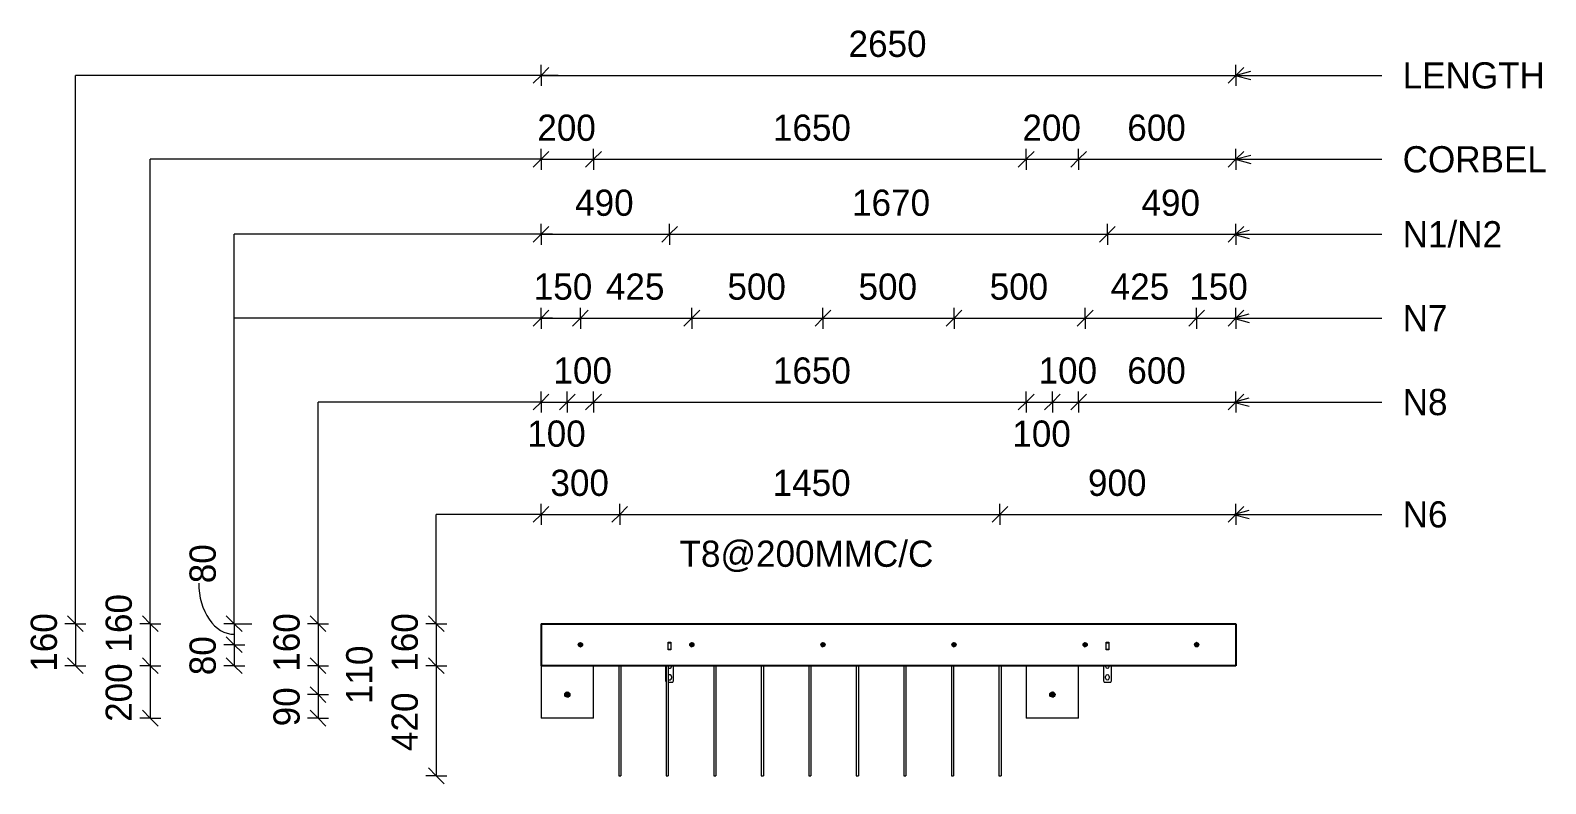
# Model space of a CAD drawing. Header units: millimetres. Extents: x 35092 to 49551, y -62783 to -4705.
# Drawn here: x 43772 to 49551, y -62783 to -59910 of the extents above; entities that cross this region are included whole.
import ezdxf

# ---------------------------------------------------------------- set-up
doc = ezdxf.new("R2010")
doc.units = ezdxf.units.MM
for name, color, linetype, lineweight in [('A-ANNO-DIMS', 211, 'Continuous', 9), ('A-ANNO-DIMS-40', 211, 'Continuous', 9), ('A-DETL-MBND', 5, 'Continuous', 18), ('A-GENM', 13, 'Continuous', 18), ('A-WALL', 113, 'Continuous', 25), ('G-ANNO-TEXT', 231, 'Continuous', 9), ('S-BEAM', 12, 'Continuous', 18), ('S-RBAR', 171, 'Continuous', 18)]:
    doc.layers.add(name, color=color, linetype=linetype, lineweight=lineweight)
doc.styles.add('Nirmala UI Semilight', font='NirmalaS.ttf', dxfattribs={"height": 100})
doc.dimstyles.new('Diagonal_-_2_5mm_NI_UI', dxfattribs={"dimscale": 304.8, "dimtxt": 104.736395, "dimasz": 0.19685, "dimexe": 0.131234, "dimexo": 0.0625, "dimgap": 0.131234, "dimtad": 1, "dimdec": 0, "dimzin": 0, "dimdsep": 46, "dimtxsty": 'Nirmala UI Semilight', "dimblk1": 'OBLIQUE', "dimblk2": 'OBLIQUE', "dimsah": 1, "dimcen": 0.09, "dimazin": 0, "dimtfac": 1, "dimtdec": 4, "dimtix": 1, "dimtmove": 0, "dimatfit": 3, "dimfxl": 0.131234, "dimfxlon": 1, "dimtvp": 1, "dimtolj": 1, "dimtzin": 0, "dimarcsym": 2})
doc.dimstyles.new('Diagonal_-_2_5mm_NI_UI_1', dxfattribs={"dimscale": 304.8, "dimtxt": 104.736395, "dimasz": 0.19685, "dimexe": 0.131234, "dimexo": 0.0625, "dimgap": 0.131234, "dimtad": 1, "dimdec": 0, "dimzin": 0, "dimdsep": 46, "dimtxsty": 'Nirmala UI Semilight', "dimblk1": 'OBLIQUE', "dimblk2": 'OBLIQUE', "dimsah": 1, "dimcen": 0.09, "dimazin": 0, "dimtfac": 1, "dimtdec": 4, "dimtix": 1, "dimtmove": 1, "dimatfit": 3, "dimfxl": 0.131234, "dimfxlon": 1, "dimtvp": 1, "dimtolj": 1, "dimtzin": 0, "dimarcsym": 2})
doc.dimstyles.new('Diagonal_-_2_5mm_NI_UI_2', dxfattribs={"dimscale": 304.8, "dimtxt": 104.736395, "dimasz": 0.19685, "dimexe": 0.131234, "dimexo": 0.0625, "dimgap": 0.131234, "dimtad": 1, "dimdec": 0, "dimzin": 0, "dimdsep": 46, "dimtxsty": 'Nirmala UI Semilight', "dimblk1": 'OBLIQUE', "dimblk2": 'OBLIQUE', "dimsah": 1, "dimcen": 0.09, "dimazin": 0, "dimtfac": 1, "dimtdec": 4, "dimtix": 1, "dimtmove": 2, "dimatfit": 3, "dimfxl": 0.131234, "dimfxlon": 1, "dimtvp": 1, "dimtolj": 1, "dimtzin": 0, "dimarcsym": 2})

# ---------------------------------------------------------------- blocks, each defined once
blk = doc.blocks.new('RR spread anchor face based - RR-SA-1_4-160-614768-Elevation Top')
at = {"layer": 'A-GENM'}
for p, q in [((12425.4, -62333), (12425.4, -62391)), ((12447.4, -62333), (12447.4, -62336)), ((12455.4, -62391), (12455.4, -62333)), ((12425.4, -62391), (12427.6, -62395.4)), ((12435.6, -62396), (12452.9, -62396)), ((12447.4, -62374.5), (12447.4, -62380.5)), ((12452.9, -62396), (12455.4, -62391))]:
    blk.add_line(p, q, dxfattribs=at)
for centre, start, end in [((12440.4, -62336), 227.58, 0), ((12440.4, -62374.5), 0, 132.93329), ((12440.4, -62380.5), 227.06671, 0)]:
    blk.add_arc(centre, 7, start, end, dxfattribs=at)
blk = doc.blocks.new('RR spread anchor face based - RR-SA-1_4-160-V1-Elevation Top')
at = {"layer": 'A-GENM'}
for p, q in [((14095.4, -62333), (14095.4, -62391)), ((14103.4, -62336), (14103.4, -62333)), ((14117.4, -62333), (14117.4, -62336)), ((14125.4, -62391), (14125.4, -62333)), ((14095.4, -62391), (14097.9, -62396)), ((14097.9, -62396), (14122.9, -62396)), ((14103.4, -62380.5), (14103.4, -62374.5)), ((14117.4, -62374.5), (14117.4, -62380.5)), ((14122.9, -62396), (14125.4, -62391))]:
    blk.add_line(p, q, dxfattribs=at)
for centre, start, end in [((14110.4, -62336), 180, 0), ((14110.4, -62374.5), 0, 180), ((14110.4, -62380.5), 180, 0)]:
    blk.add_arc(centre, 7, start, end, dxfattribs=at)
blk = doc.blocks.new('RR spread anchor face based - RR-SA-2_5-250-614728-Elevation Top')
at = {"layer": 'A-GENM'}
for p, q in [((12435.4, -62245.5), (12435.4, -62243)), ((12435.4, -62243), (12445.4, -62243)), ((12435.4, -62270.5), (12435.4, -62245.5)), ((12435.4, -62245.5), (12445.4, -62245.5)), ((12435.4, -62273), (12435.4, -62270.5)), ((12435.4, -62270.5), (12445.4, -62270.5)), ((12445.4, -62273), (12435.4, -62273)), ((12445.4, -62243), (12445.4, -62245.5)), ((12445.4, -62245.5), (12445.4, -62270.5)), ((12445.4, -62270.5), (12445.4, -62273))]:
    blk.add_line(p, q, dxfattribs=at)
blk = doc.blocks.new('DIMBLOCK12-Elevation Top')
at = {"layer": 'A-ANNO-DIMS-40'}
for p, q in [((45719.7, -60081.5), (45719.7, -60041.5)), ((48369.7, -60081.5), (48369.7, -60041.5)), ((45719.7, -60081.5), (45689.7, -60111.5)), ((45719.7, -60081.5), (45749.7, -60051.5)), ((45719.7, -60081.5), (48369.7, -60081.5)), ((45719.7, -60081.5), (45719.7, -60121.5)), ((48369.7, -60081.5), (48339.7, -60111.5)), ((48369.7, -60081.5), (48399.7, -60051.5)), ((48369.7, -60081.5), (48369.7, -60121.5))]:
    blk.add_line(p, q, dxfattribs=at)
at = {"layer": 'A-ANNO-DIMS-40', "color": 0, "insert": (46892.3, -59911.1), "char_height": 100, "width": 365.625, "attachment_point": 1, "line_spacing_factor": 1.142579, "style": 'Nirmala UI Semilight'}
blk.add_mtext('2650', dxfattribs=at)
blk = doc.blocks.new('_Oblique')
at = {"color": 0, "linetype": 'ByBlock', "lineweight": -2}
blk.add_line((-0.5, -0.5), (0.5, 0.5), dxfattribs=at)
blk = doc.blocks.new('DIMBLOCK13-Elevation Top')
at = {"layer": 'A-ANNO-DIMS-40'}
for p, q in [((45719.7, -60687.6), (45719.7, -60647.6)), ((45719.7, -60687.6), (45749.7, -60657.6)), ((46209.7, -60687.6), (46209.7, -60647.6)), ((46209.7, -60687.6), (46239.7, -60657.6)), ((45719.7, -60687.6), (45689.7, -60717.6)), ((45719.7, -60687.6), (46209.7, -60687.6)), ((45719.7, -60687.6), (45719.7, -60727.6)), ((46209.7, -60687.6), (46179.7, -60717.6)), ((46209.7, -60687.6), (46209.7, -60727.6))]:
    blk.add_line(p, q, dxfattribs=at)
at = {"layer": 'A-ANNO-DIMS-40', "color": 0, "insert": (45849.5, -60517.1), "char_height": 100, "width": 276.504, "attachment_point": 1, "line_spacing_factor": 1.142579, "style": 'Nirmala UI Semilight'}
blk.add_mtext('490', dxfattribs=at)
blk = doc.blocks.new('DIMBLOCK14-Elevation Top')
at = {"layer": 'A-ANNO-DIMS-40'}
for p, q in [((46209.7, -60687.6), (46209.7, -60647.6)), ((46209.7, -60687.6), (46239.7, -60657.6)), ((47879.7, -60687.6), (47879.7, -60647.6)), ((47879.7, -60687.6), (47909.7, -60657.6)), ((46209.7, -60687.6), (46179.7, -60717.6)), ((46209.7, -60687.6), (47879.7, -60687.6)), ((46209.7, -60687.6), (46209.7, -60727.6)), ((47879.7, -60687.6), (47849.7, -60717.6)), ((47879.7, -60687.6), (47879.7, -60727.6))]:
    blk.add_line(p, q, dxfattribs=at)
at = {"layer": 'A-ANNO-DIMS-40', "color": 0, "insert": (46905.7, -60517.1), "char_height": 100, "width": 333.633, "attachment_point": 1, "line_spacing_factor": 1.142579, "style": 'Nirmala UI Semilight'}
blk.add_mtext('1670', dxfattribs=at)
blk = doc.blocks.new('DIMBLOCK15-Elevation Top')
at = {"layer": 'A-ANNO-DIMS-40'}
for p, q in [((47879.7, -60687.6), (47879.7, -60647.6)), ((47879.7, -60687.6), (47909.7, -60657.6)), ((48369.7, -60687.6), (48369.7, -60647.6)), ((48369.7, -60687.6), (48399.7, -60657.6)), ((47879.7, -60687.6), (47849.7, -60717.6)), ((47879.7, -60687.6), (48369.7, -60687.6)), ((47879.7, -60687.6), (47879.7, -60727.6)), ((48369.7, -60687.6), (48339.7, -60717.6)), ((48369.7, -60687.6), (48369.7, -60727.6))]:
    blk.add_line(p, q, dxfattribs=at)
at = {"layer": 'A-ANNO-DIMS-40', "color": 0, "insert": (48009.5, -60517.1), "char_height": 100, "width": 276.504, "attachment_point": 1, "line_spacing_factor": 1.142579, "style": 'Nirmala UI Semilight'}
blk.add_mtext('490', dxfattribs=at)
blk = doc.blocks.new('DIMBLOCK16-Elevation Top')
at = {"layer": 'A-ANNO-DIMS-40'}
for p, q in [((45719.7, -61007.6), (45719.7, -60967.6)), ((45869.7, -61007.6), (45869.7, -60967.6)), ((45719.7, -61007.6), (45689.7, -61037.6)), ((45719.7, -61007.6), (45749.7, -60977.6)), ((45719.7, -61007.6), (45869.7, -61007.6)), ((45719.7, -61007.6), (45719.7, -61047.6)), ((45869.7, -61007.6), (45839.7, -61037.6)), ((45869.7, -61007.6), (45899.7, -60977.6)), ((45869.7, -61007.6), (45869.7, -61047.6))]:
    blk.add_line(p, q, dxfattribs=at)
at = {"layer": 'A-ANNO-DIMS-40', "color": 0, "insert": (45691.9, -60837.1), "char_height": 100, "width": 246.797, "attachment_point": 1, "line_spacing_factor": 1.142579, "style": 'Nirmala UI Semilight'}
blk.add_mtext('150', dxfattribs=at)
blk = doc.blocks.new('DIMBLOCK17-Elevation Top')
at = {"layer": 'A-ANNO-DIMS-40'}
for p, q in [((45869.7, -61007.6), (45869.7, -60967.6)), ((46294.7, -61007.6), (46294.7, -60967.6)), ((45869.7, -61007.6), (45839.7, -61037.6)), ((45869.7, -61007.6), (45899.7, -60977.6)), ((45869.7, -61007.6), (46294.7, -61007.6)), ((45869.7, -61007.6), (45869.7, -61047.6)), ((46294.7, -61007.6), (46264.7, -61037.6)), ((46294.7, -61007.6), (46324.7, -60977.6)), ((46294.7, -61007.6), (46294.7, -61047.6))]:
    blk.add_line(p, q, dxfattribs=at)
at = {"layer": 'A-ANNO-DIMS-40', "color": 0, "insert": (45967, -60837.1), "char_height": 100, "width": 276.504, "attachment_point": 1, "line_spacing_factor": 1.142579, "style": 'Nirmala UI Semilight'}
blk.add_mtext('425', dxfattribs=at)
blk = doc.blocks.new('DIMBLOCK18-Elevation Top')
at = {"layer": 'A-ANNO-DIMS-40'}
for p, q in [((46294.7, -61007.6), (46294.7, -60967.6)), ((46794.7, -61007.6), (46794.7, -60967.6)), ((46294.7, -61007.6), (46264.7, -61037.6)), ((46294.7, -61007.6), (46324.7, -60977.6)), ((46294.7, -61007.6), (46794.7, -61007.6)), ((46294.7, -61007.6), (46294.7, -61047.6)), ((46794.7, -61007.6), (46764.7, -61037.6)), ((46794.7, -61007.6), (46824.7, -60977.6)), ((46794.7, -61007.6), (46794.7, -61047.6))]:
    blk.add_line(p, q, dxfattribs=at)
at = {"layer": 'A-ANNO-DIMS-40', "color": 0, "insert": (46430.4, -60837.1), "char_height": 100, "width": 274.219, "attachment_point": 1, "line_spacing_factor": 1.142579, "style": 'Nirmala UI Semilight'}
blk.add_mtext('500', dxfattribs=at)
blk = doc.blocks.new('DIMBLOCK19-Elevation Top')
at = {"layer": 'A-ANNO-DIMS-40'}
for p, q in [((46794.7, -61007.6), (46794.7, -60967.6)), ((47294.7, -61007.6), (47294.7, -60967.6)), ((46794.7, -61007.6), (46764.7, -61037.6)), ((46794.7, -61007.6), (46824.7, -60977.6)), ((46794.7, -61007.6), (47294.7, -61007.6)), ((46794.7, -61007.6), (46794.7, -61047.6)), ((47294.7, -61007.6), (47264.7, -61037.6)), ((47294.7, -61007.6), (47324.7, -60977.6)), ((47294.7, -61007.6), (47294.7, -61047.6))]:
    blk.add_line(p, q, dxfattribs=at)
at = {"layer": 'A-ANNO-DIMS-40', "color": 0, "insert": (46930.4, -60837.1), "char_height": 100, "width": 274.219, "attachment_point": 1, "line_spacing_factor": 1.142579, "style": 'Nirmala UI Semilight'}
blk.add_mtext('500', dxfattribs=at)
blk = doc.blocks.new('DIMBLOCK20-Elevation Top')
at = {"layer": 'A-ANNO-DIMS-40'}
for p, q in [((47294.7, -61007.6), (47294.7, -60967.6)), ((47794.7, -61007.6), (47794.7, -60967.6)), ((47294.7, -61007.6), (47264.7, -61037.6)), ((47294.7, -61007.6), (47324.7, -60977.6)), ((47294.7, -61007.6), (47794.7, -61007.6)), ((47294.7, -61007.6), (47294.7, -61047.6)), ((47794.7, -61007.6), (47764.7, -61037.6)), ((47794.7, -61007.6), (47824.7, -60977.6)), ((47794.7, -61007.6), (47794.7, -61047.6))]:
    blk.add_line(p, q, dxfattribs=at)
at = {"layer": 'A-ANNO-DIMS-40', "color": 0, "insert": (47430.4, -60837.1), "char_height": 100, "width": 274.219, "attachment_point": 1, "line_spacing_factor": 1.142579, "style": 'Nirmala UI Semilight'}
blk.add_mtext('500', dxfattribs=at)
blk = doc.blocks.new('DIMBLOCK21-Elevation Top')
at = {"layer": 'A-ANNO-DIMS-40'}
for p, q in [((47794.7, -61007.6), (47794.7, -60967.6)), ((48219.7, -61007.6), (48219.7, -60967.6)), ((47794.7, -61007.6), (47764.7, -61037.6)), ((47794.7, -61007.6), (47824.7, -60977.6)), ((47794.7, -61007.6), (48219.7, -61007.6)), ((47794.7, -61007.6), (47794.7, -61047.6)), ((48219.7, -61007.6), (48189.7, -61037.6)), ((48219.7, -61007.6), (48249.7, -60977.6)), ((48219.7, -61007.6), (48219.7, -61047.6))]:
    blk.add_line(p, q, dxfattribs=at)
at = {"layer": 'A-ANNO-DIMS-40', "color": 0, "insert": (47892, -60837.1), "char_height": 100, "width": 276.504, "attachment_point": 1, "line_spacing_factor": 1.142579, "style": 'Nirmala UI Semilight'}
blk.add_mtext('425', dxfattribs=at)
blk = doc.blocks.new('DIMBLOCK22-Elevation Top')
at = {"layer": 'A-ANNO-DIMS-40'}
for p, q in [((48219.7, -61007.6), (48219.7, -60967.6)), ((48369.7, -61007.6), (48369.7, -60967.6)), ((48219.7, -61007.6), (48189.7, -61037.6)), ((48219.7, -61007.6), (48249.7, -60977.6)), ((48219.7, -61007.6), (48369.7, -61007.6)), ((48219.7, -61007.6), (48219.7, -61047.6)), ((48369.7, -61007.6), (48339.7, -61037.6)), ((48369.7, -61007.6), (48399.7, -60977.6)), ((48369.7, -61007.6), (48369.7, -61047.6))]:
    blk.add_line(p, q, dxfattribs=at)
at = {"layer": 'A-ANNO-DIMS-40', "color": 0, "insert": (48191.9, -60837.1), "char_height": 100, "width": 246.797, "attachment_point": 1, "line_spacing_factor": 1.142579, "style": 'Nirmala UI Semilight'}
blk.add_mtext('150', dxfattribs=at)
blk = doc.blocks.new('DIMBLOCK23-Elevation Top')
at = {"layer": 'A-ANNO-DIMS-40'}
for p, q in [((43943.7, -62173), (43903.7, -62173)), ((43943.7, -62173), (43913.7, -62143)), ((43943.7, -62173), (43943.7, -62333)), ((43943.7, -62173), (43973.7, -62203)), ((43943.7, -62173), (43983.7, -62173)), ((43943.7, -62333), (43903.7, -62333)), ((43943.7, -62333), (43913.7, -62303)), ((43943.7, -62333), (43973.7, -62363)), ((43943.7, -62333), (43983.7, -62333))]:
    blk.add_line(p, q, dxfattribs=at)
at = {"layer": 'A-ANNO-DIMS-40', "color": 0, "insert": (43773.3, -62355.9), "char_height": 100, "width": 246.797, "attachment_point": 1, "rotation": 90, "line_spacing_factor": 1.142579, "style": 'Nirmala UI Semilight'}
blk.add_mtext('160', dxfattribs=at)
blk = doc.blocks.new('DIMBLOCK24-Elevation Top')
at = {"layer": 'A-ANNO-DIMS-40'}
for p, q in [((44549.3, -62173), (44509.3, -62173)), ((44549.3, -62173), (44519.3, -62143)), ((44549.3, -62173), (44549.3, -62253)), ((44549.3, -62173), (44579.3, -62203)), ((44549.3, -62173), (44616.9, -62173)), ((44549.3, -62253), (44519.3, -62223)), ((44549.3, -62253), (44509.3, -62253)), ((44549.3, -62253), (44579.3, -62283)), ((44549.3, -62253), (44589.3, -62253))]:
    blk.add_line(p, q, dxfattribs=at)
blk.add_ellipse((44549.3, -62018.5), major_axis=(0, 194.6), ratio=0.694898, start_param=1.570796, end_param=3.141593, dxfattribs=at)
at = {"layer": 'A-ANNO-DIMS-40', "color": 0, "insert": (44378.9, -62018.5), "char_height": 100, "width": 182.813, "attachment_point": 1, "rotation": 90, "line_spacing_factor": 1.142579, "style": 'Nirmala UI Semilight'}
blk.add_mtext('80', dxfattribs=at)
blk = doc.blocks.new('DIMBLOCK25-Elevation Top')
at = {"layer": 'A-ANNO-DIMS-40'}
for p, q in [((44549.3, -62253), (44519.3, -62223)), ((44549.3, -62253), (44509.3, -62253)), ((44549.3, -62253), (44549.3, -62333)), ((44549.3, -62253), (44579.3, -62283)), ((44549.3, -62253), (44589.3, -62253)), ((44549.3, -62333), (44509.3, -62333)), ((44549.3, -62333), (44519.3, -62303)), ((44549.3, -62333), (44579.3, -62363)), ((44549.3, -62333), (44589.3, -62333))]:
    blk.add_line(p, q, dxfattribs=at)
at = {"layer": 'A-ANNO-DIMS-40', "color": 0, "insert": (44378.9, -62369.2), "char_height": 100, "width": 182.813, "attachment_point": 1, "rotation": 90, "line_spacing_factor": 1.142579, "style": 'Nirmala UI Semilight'}
blk.add_mtext('80', dxfattribs=at)
blk = doc.blocks.new('DIMBLOCK26-Elevation Top')
at = {"layer": 'A-ANNO-DIMS-40'}
for p, q in [((45719.7, -60401.5), (45719.7, -60361.5)), ((45719.7, -60401.5), (45749.7, -60371.5)), ((45919.7, -60401.5), (45919.7, -60361.5)), ((45919.7, -60401.5), (45949.7, -60371.5)), ((45719.7, -60401.5), (45689.7, -60431.5)), ((45719.7, -60401.5), (45919.7, -60401.5)), ((45719.7, -60401.5), (45719.7, -60441.5)), ((45919.7, -60401.5), (45889.7, -60431.5)), ((45919.7, -60401.5), (45919.7, -60441.5))]:
    blk.add_line(p, q, dxfattribs=at)
at = {"layer": 'A-ANNO-DIMS-40', "color": 0, "insert": (45705.4, -60231.1), "char_height": 100, "width": 274.219, "attachment_point": 1, "line_spacing_factor": 1.142579, "style": 'Nirmala UI Semilight'}
blk.add_mtext('200', dxfattribs=at)
blk = doc.blocks.new('DIMBLOCK27-Elevation Top')
at = {"layer": 'A-ANNO-DIMS-40'}
for p, q in [((45919.7, -60401.5), (45919.7, -60361.5)), ((45919.7, -60401.5), (45949.7, -60371.5)), ((47569.7, -60401.5), (47569.7, -60361.5)), ((47569.7, -60401.5), (47599.7, -60371.5)), ((45919.7, -60401.5), (45889.7, -60431.5)), ((45919.7, -60401.5), (47569.7, -60401.5)), ((45919.7, -60401.5), (45919.7, -60441.5)), ((47569.7, -60401.5), (47539.7, -60431.5)), ((47569.7, -60401.5), (47569.7, -60441.5))]:
    blk.add_line(p, q, dxfattribs=at)
at = {"layer": 'A-ANNO-DIMS-40', "color": 0, "insert": (46603.8, -60231.1), "char_height": 100, "width": 338.203, "attachment_point": 1, "line_spacing_factor": 1.142579, "style": 'Nirmala UI Semilight'}
blk.add_mtext('1650', dxfattribs=at)
blk = doc.blocks.new('DIMBLOCK28-Elevation Top')
at = {"layer": 'A-ANNO-DIMS-40'}
for p, q in [((47569.7, -60401.5), (47569.7, -60361.5)), ((47569.7, -60401.5), (47599.7, -60371.5)), ((47769.7, -60401.5), (47769.7, -60361.5)), ((47769.7, -60401.5), (47799.7, -60371.5)), ((47569.7, -60401.5), (47539.7, -60431.5)), ((47569.7, -60401.5), (47769.7, -60401.5)), ((47569.7, -60401.5), (47569.7, -60441.5)), ((47769.7, -60401.5), (47739.7, -60431.5)), ((47769.7, -60401.5), (47769.7, -60441.5))]:
    blk.add_line(p, q, dxfattribs=at)
at = {"layer": 'A-ANNO-DIMS-40', "color": 0, "insert": (47555.4, -60231.1), "char_height": 100, "width": 274.219, "attachment_point": 1, "line_spacing_factor": 1.142579, "style": 'Nirmala UI Semilight'}
blk.add_mtext('200', dxfattribs=at)
blk = doc.blocks.new('DIMBLOCK29-Elevation Top')
at = {"layer": 'A-ANNO-DIMS-40'}
for p, q in [((47769.7, -60401.5), (47769.7, -60361.5)), ((47769.7, -60401.5), (47799.7, -60371.5)), ((48369.7, -60401.5), (48369.7, -60361.5)), ((48369.7, -60401.5), (48399.7, -60371.5)), ((47769.7, -60401.5), (47739.7, -60431.5)), ((47769.7, -60401.5), (48369.7, -60401.5)), ((47769.7, -60401.5), (47769.7, -60441.5)), ((48369.7, -60401.5), (48339.7, -60431.5)), ((48369.7, -60401.5), (48369.7, -60441.5))]:
    blk.add_line(p, q, dxfattribs=at)
at = {"layer": 'A-ANNO-DIMS-40', "color": 0, "insert": (47955.4, -60231.1), "char_height": 100, "width": 274.219, "attachment_point": 1, "line_spacing_factor": 1.142579, "style": 'Nirmala UI Semilight'}
blk.add_mtext('600', dxfattribs=at)
blk = doc.blocks.new('DIMBLOCK30-Elevation Top')
at = {"layer": 'A-ANNO-DIMS-40'}
for p, q in [((44229.3, -62173), (44189.3, -62173)), ((44229.3, -62173), (44199.3, -62143)), ((44229.3, -62173), (44229.3, -62333)), ((44229.3, -62173), (44259.3, -62203)), ((44229.3, -62173), (44269.3, -62173)), ((44229.3, -62333), (44189.3, -62333)), ((44229.3, -62333), (44199.3, -62303)), ((44229.3, -62333), (44259.3, -62363)), ((44229.3, -62333), (44269.3, -62333))]:
    blk.add_line(p, q, dxfattribs=at)
at = {"layer": 'A-ANNO-DIMS-40', "color": 0, "insert": (44058.9, -62282.8), "char_height": 100, "width": 246.797, "attachment_point": 1, "rotation": 90, "line_spacing_factor": 1.142579, "style": 'Nirmala UI Semilight'}
blk.add_mtext('160', dxfattribs=at)
blk = doc.blocks.new('DIMBLOCK31-Elevation Top')
at = {"layer": 'A-ANNO-DIMS-40'}
for p, q in [((44229.3, -62333), (44189.3, -62333)), ((44229.3, -62333), (44199.3, -62303)), ((44229.3, -62333), (44229.3, -62533)), ((44229.3, -62333), (44259.3, -62363)), ((44229.3, -62333), (44269.3, -62333)), ((44229.3, -62533), (44199.3, -62503)), ((44229.3, -62533), (44189.3, -62533)), ((44229.3, -62533), (44259.3, -62563)), ((44229.3, -62533), (44269.3, -62533))]:
    blk.add_line(p, q, dxfattribs=at)
at = {"layer": 'A-ANNO-DIMS-40', "color": 0, "insert": (44058.9, -62547.3), "char_height": 100, "width": 274.219, "attachment_point": 1, "rotation": 90, "line_spacing_factor": 1.142579, "style": 'Nirmala UI Semilight'}
blk.add_mtext('200', dxfattribs=at)
blk = doc.blocks.new('DIMBLOCK32-Elevation Top')
at = {"layer": 'A-ANNO-DIMS-40'}
for p, q in [((45719.7, -61327.6), (45719.7, -61287.6)), ((45719.7, -61327.6), (45749.7, -61297.6)), ((45819.7, -61327.6), (45819.7, -61287.6)), ((45819.7, -61327.6), (45849.7, -61297.6)), ((45719.7, -61327.6), (45689.7, -61357.6)), ((45719.7, -61327.6), (45819.7, -61327.6)), ((45719.7, -61327.6), (45719.7, -61367.6)), ((45819.7, -61327.6), (45789.7, -61357.6)), ((45819.7, -61327.6), (45819.7, -61367.6))]:
    blk.add_line(p, q, dxfattribs=at)
at = {"layer": 'A-ANNO-DIMS-40', "color": 0, "insert": (45666.9, -61397.8), "char_height": 100, "width": 246.797, "attachment_point": 1, "line_spacing_factor": 1.142579, "style": 'Nirmala UI Semilight'}
blk.add_mtext('100', dxfattribs=at)
blk = doc.blocks.new('DIMBLOCK33-Elevation Top')
at = {"layer": 'A-ANNO-DIMS-40'}
for p, q in [((45819.7, -61327.6), (45819.7, -61287.6)), ((45819.7, -61327.6), (45849.7, -61297.6)), ((45919.7, -61327.6), (45919.7, -61287.6)), ((45919.7, -61327.6), (45949.7, -61297.6)), ((45819.7, -61327.6), (45789.7, -61357.6)), ((45819.7, -61327.6), (45919.7, -61327.6)), ((45819.7, -61327.6), (45819.7, -61367.6)), ((45919.7, -61327.6), (45889.7, -61357.6)), ((45919.7, -61327.6), (45919.7, -61367.6))]:
    blk.add_line(p, q, dxfattribs=at)
at = {"layer": 'A-ANNO-DIMS-40', "color": 0, "insert": (45766.9, -61157.1), "char_height": 100, "width": 246.797, "attachment_point": 1, "line_spacing_factor": 1.142579, "style": 'Nirmala UI Semilight'}
blk.add_mtext('100', dxfattribs=at)
blk = doc.blocks.new('DIMBLOCK34-Elevation Top')
at = {"layer": 'A-ANNO-DIMS-40'}
for p, q in [((45919.7, -61327.6), (45919.7, -61287.6)), ((45919.7, -61327.6), (45949.7, -61297.6)), ((47569.7, -61327.6), (47569.7, -61287.6)), ((47569.7, -61327.6), (47599.7, -61297.6)), ((45919.7, -61327.6), (45889.7, -61357.6)), ((45919.7, -61327.6), (47569.7, -61327.6)), ((45919.7, -61327.6), (45919.7, -61367.6)), ((47569.7, -61327.6), (47539.7, -61357.6)), ((47569.7, -61327.6), (47569.7, -61367.6))]:
    blk.add_line(p, q, dxfattribs=at)
at = {"layer": 'A-ANNO-DIMS-40', "color": 0, "insert": (46603.8, -61157.1), "char_height": 100, "width": 338.203, "attachment_point": 1, "line_spacing_factor": 1.142579, "style": 'Nirmala UI Semilight'}
blk.add_mtext('1650', dxfattribs=at)
blk = doc.blocks.new('DIMBLOCK35-Elevation Top')
at = {"layer": 'A-ANNO-DIMS-40'}
for p, q in [((47569.7, -61327.6), (47569.7, -61287.6)), ((47569.7, -61327.6), (47599.7, -61297.6)), ((47669.7, -61327.6), (47669.7, -61287.6)), ((47669.7, -61327.6), (47699.7, -61297.6)), ((47569.7, -61327.6), (47539.7, -61357.6)), ((47569.7, -61327.6), (47669.7, -61327.6)), ((47569.7, -61327.6), (47569.7, -61367.6)), ((47669.7, -61327.6), (47639.7, -61357.6)), ((47669.7, -61327.6), (47669.7, -61367.6))]:
    blk.add_line(p, q, dxfattribs=at)
at = {"layer": 'A-ANNO-DIMS-40', "color": 0, "insert": (47516.9, -61397.8), "char_height": 100, "width": 246.797, "attachment_point": 1, "line_spacing_factor": 1.142579, "style": 'Nirmala UI Semilight'}
blk.add_mtext('100', dxfattribs=at)
blk = doc.blocks.new('DIMBLOCK36-Elevation Top')
at = {"layer": 'A-ANNO-DIMS-40'}
for p, q in [((47669.7, -61327.6), (47669.7, -61287.6)), ((47669.7, -61327.6), (47699.7, -61297.6)), ((47769.7, -61327.6), (47769.7, -61287.6)), ((47769.7, -61327.6), (47799.7, -61297.6)), ((47669.7, -61327.6), (47639.7, -61357.6)), ((47669.7, -61327.6), (47769.7, -61327.6)), ((47669.7, -61327.6), (47669.7, -61367.6)), ((47769.7, -61327.6), (47739.7, -61357.6)), ((47769.7, -61327.6), (47769.7, -61367.6))]:
    blk.add_line(p, q, dxfattribs=at)
at = {"layer": 'A-ANNO-DIMS-40', "color": 0, "insert": (47616.9, -61157.1), "char_height": 100, "width": 246.797, "attachment_point": 1, "line_spacing_factor": 1.142579, "style": 'Nirmala UI Semilight'}
blk.add_mtext('100', dxfattribs=at)
blk = doc.blocks.new('DIMBLOCK37-Elevation Top')
at = {"layer": 'A-ANNO-DIMS-40'}
for p, q in [((47769.7, -61327.6), (47769.7, -61287.6)), ((47769.7, -61327.6), (47799.7, -61297.6)), ((48369.7, -61327.6), (48369.7, -61287.6)), ((48369.7, -61327.6), (48399.7, -61297.6)), ((47769.7, -61327.6), (47739.7, -61357.6)), ((47769.7, -61327.6), (48369.7, -61327.6)), ((47769.7, -61327.6), (47769.7, -61367.6)), ((48369.7, -61327.6), (48339.7, -61357.6)), ((48369.7, -61327.6), (48369.7, -61367.6))]:
    blk.add_line(p, q, dxfattribs=at)
at = {"layer": 'A-ANNO-DIMS-40', "color": 0, "insert": (47955.4, -61157.1), "char_height": 100, "width": 274.219, "attachment_point": 1, "line_spacing_factor": 1.142579, "style": 'Nirmala UI Semilight'}
blk.add_mtext('600', dxfattribs=at)
blk = doc.blocks.new('DIMBLOCK38-Elevation Top')
at = {"layer": 'A-ANNO-DIMS-40'}
for p, q in [((44869.3, -62173), (44829.3, -62173)), ((44869.3, -62173), (44839.3, -62143)), ((44869.3, -62173), (44869.3, -62333)), ((44869.3, -62173), (44899.3, -62203)), ((44869.3, -62173), (44909.3, -62173)), ((44869.3, -62333), (44829.3, -62333)), ((44869.3, -62333), (44839.3, -62303)), ((44869.3, -62333), (44899.3, -62363)), ((44869.3, -62333), (44909.3, -62333))]:
    blk.add_line(p, q, dxfattribs=at)
at = {"layer": 'A-ANNO-DIMS-40', "color": 0, "insert": (44698.9, -62355.9), "char_height": 100, "width": 246.797, "attachment_point": 1, "rotation": 90, "line_spacing_factor": 1.142579, "style": 'Nirmala UI Semilight'}
blk.add_mtext('160', dxfattribs=at)
blk = doc.blocks.new('DIMBLOCK39-Elevation Top')
at = {"layer": 'A-ANNO-DIMS-40'}
for p, q in [((44869.3, -62333), (44829.3, -62333)), ((44869.3, -62333), (44839.3, -62303)), ((44869.3, -62333), (44869.3, -62443)), ((44869.3, -62333), (44899.3, -62363)), ((44869.3, -62333), (44909.3, -62333)), ((44869.3, -62443), (44839.3, -62413)), ((44869.3, -62443), (44829.3, -62443)), ((44869.3, -62443), (44899.3, -62473)), ((44869.3, -62443), (44909.3, -62443))]:
    blk.add_line(p, q, dxfattribs=at)
at = {"layer": 'A-ANNO-DIMS-40', "color": 0, "insert": (44976.2, -62479.4), "char_height": 100, "width": 219.375, "attachment_point": 1, "rotation": 90, "line_spacing_factor": 1.142579, "style": 'Nirmala UI Semilight'}
blk.add_mtext('110', dxfattribs=at)
blk = doc.blocks.new('DIMBLOCK40-Elevation Top')
at = {"layer": 'A-ANNO-DIMS-40'}
for p, q in [((44869.3, -62443), (44839.3, -62413)), ((44869.3, -62443), (44829.3, -62443)), ((44869.3, -62443), (44869.3, -62533)), ((44869.3, -62443), (44899.3, -62473)), ((44869.3, -62443), (44909.3, -62443)), ((44869.3, -62533), (44839.3, -62503)), ((44869.3, -62533), (44829.3, -62533)), ((44869.3, -62533), (44899.3, -62563)), ((44869.3, -62533), (44909.3, -62533))]:
    blk.add_line(p, q, dxfattribs=at)
at = {"layer": 'A-ANNO-DIMS-40', "color": 0, "insert": (44698.9, -62564.2), "char_height": 100, "width": 182.813, "attachment_point": 1, "rotation": 90, "line_spacing_factor": 1.142579, "style": 'Nirmala UI Semilight'}
blk.add_mtext('90', dxfattribs=at)
blk = doc.blocks.new('DIMBLOCK41-Elevation Top')
at = {"layer": 'A-ANNO-DIMS-40'}
for p, q in [((45319.9, -62173), (45279.9, -62173)), ((45319.9, -62173), (45289.9, -62143)), ((45319.9, -62173), (45319.9, -62333)), ((45319.9, -62173), (45349.9, -62203)), ((45319.9, -62173), (45359.9, -62173)), ((45319.9, -62333), (45279.9, -62333)), ((45319.9, -62333), (45289.9, -62303)), ((45319.9, -62333), (45349.9, -62363)), ((45319.9, -62333), (45359.9, -62333))]:
    blk.add_line(p, q, dxfattribs=at)
at = {"layer": 'A-ANNO-DIMS-40', "color": 0, "insert": (45149.4, -62355.9), "char_height": 100, "width": 246.797, "attachment_point": 1, "rotation": 90, "line_spacing_factor": 1.142579, "style": 'Nirmala UI Semilight'}
blk.add_mtext('160', dxfattribs=at)
blk = doc.blocks.new('DIMBLOCK42-Elevation Top')
at = {"layer": 'A-ANNO-DIMS-40'}
for p, q in [((45319.9, -62333), (45279.9, -62333)), ((45319.9, -62333), (45289.9, -62303)), ((45319.9, -62333), (45319.9, -62753)), ((45319.9, -62333), (45349.9, -62363)), ((45319.9, -62333), (45359.9, -62333)), ((45319.9, -62753), (45279.9, -62753)), ((45319.9, -62753), (45289.9, -62723)), ((45319.9, -62753), (45349.9, -62783)), ((45319.9, -62753), (45359.9, -62753))]:
    blk.add_line(p, q, dxfattribs=at)
at = {"layer": 'A-ANNO-DIMS-40', "color": 0, "insert": (45149.4, -62658.3), "char_height": 100, "width": 276.504, "attachment_point": 1, "rotation": 90, "line_spacing_factor": 1.142579, "style": 'Nirmala UI Semilight'}
blk.add_mtext('420', dxfattribs=at)
blk = doc.blocks.new('DIMBLOCK43-Elevation Top')
at = {"layer": 'A-ANNO-DIMS-40'}
for p, q in [((45719.7, -61755.9), (45719.7, -61715.9)), ((46019.7, -61755.9), (46019.7, -61715.9)), ((45719.7, -61755.9), (45689.7, -61785.9)), ((45719.7, -61755.9), (45749.7, -61725.9)), ((45719.7, -61755.9), (46019.7, -61755.9)), ((45719.7, -61755.9), (45719.7, -61795.9)), ((46019.7, -61755.9), (45989.7, -61785.9)), ((46019.7, -61755.9), (46049.7, -61725.9)), ((46019.7, -61755.9), (46019.7, -61795.9))]:
    blk.add_line(p, q, dxfattribs=at)
at = {"layer": 'A-ANNO-DIMS-40', "color": 0, "insert": (45755.4, -61585.4), "char_height": 100, "width": 274.219, "attachment_point": 1, "line_spacing_factor": 1.142579, "style": 'Nirmala UI Semilight'}
blk.add_mtext('300', dxfattribs=at)
blk = doc.blocks.new('DIMBLOCK44-Elevation Top')
at = {"layer": 'A-ANNO-DIMS-40'}
for p, q in [((46019.7, -61755.9), (46019.7, -61715.9)), ((47469.7, -61755.9), (47469.7, -61715.9)), ((46019.7, -61755.9), (45989.7, -61785.9)), ((46019.7, -61755.9), (46049.7, -61725.9)), ((46019.7, -61755.9), (47469.7, -61755.9)), ((46019.7, -61755.9), (46019.7, -61795.9)), ((47469.7, -61755.9), (47439.7, -61785.9)), ((47469.7, -61755.9), (47499.7, -61725.9)), ((47469.7, -61755.9), (47469.7, -61795.9))]:
    blk.add_line(p, q, dxfattribs=at)
at = {"layer": 'A-ANNO-DIMS-40', "color": 0, "char_height": 100, "attachment_point": 1, "line_spacing_factor": 1.142579, "style": 'Nirmala UI Semilight'}
for s, insert, width in [('1450', (46602.8, -61585.4), 340.488), ('T8@200MMC/C', (46247.7, -61855.9), 1192.852)]:
    blk.add_mtext(s, dxfattribs=dict(at, insert=insert, width=width))
blk = doc.blocks.new('DIMBLOCK45-Elevation Top')
at = {"layer": 'A-ANNO-DIMS-40'}
for p, q in [((47469.7, -61755.9), (47469.7, -61715.9)), ((48369.7, -61755.9), (48369.7, -61715.9)), ((47469.7, -61755.9), (47439.7, -61785.9)), ((47469.7, -61755.9), (47499.7, -61725.9)), ((47469.7, -61755.9), (48369.7, -61755.9)), ((47469.7, -61755.9), (47469.7, -61795.9)), ((48369.7, -61755.9), (48339.7, -61785.9)), ((48369.7, -61755.9), (48399.7, -61725.9)), ((48369.7, -61755.9), (48369.7, -61795.9))]:
    blk.add_line(p, q, dxfattribs=at)
at = {"layer": 'A-ANNO-DIMS-40', "color": 0, "insert": (47805.4, -61585.4), "char_height": 100, "width": 274.219, "attachment_point": 1, "line_spacing_factor": 1.142579, "style": 'Nirmala UI Semilight'}
blk.add_mtext('900', dxfattribs=at)

msp = doc.modelspace()

# ---------------------------------------------------------------- hatches: boundary and pattern name
at = {"layer": 'S-RBAR'}
h = msp.add_hatch(color=256, dxfattribs=at)
edge = h.paths.add_edge_path()
edge.add_arc((45869.7, -62253), 8, 0, 360)
for points in [[(45869.7, -62261), (45877.3, -62255.5), (45874.4, -62246.6), (45865, -62246.6), (45862.1, -62255.5)], [(46292.2, -62260.7), (46301.2, -62257.7), (46301.2, -62248.3), (46292.2, -62245.4), (46286.7, -62253)], [(46792.2, -62260.7), (46801.2, -62257.7), (46801.2, -62248.3), (46792.2, -62245.4), (46786.7, -62253)], [(47292.2, -62260.7), (47301.2, -62257.7), (47301.2, -62248.3), (47292.2, -62245.4), (47286.7, -62253)], [(47792.2, -62260.7), (47801.2, -62257.7), (47801.2, -62248.3), (47792.2, -62245.4), (47786.7, -62253)], [(48215, -62259.5), (48224.4, -62259.5), (48227.3, -62250.6), (48219.7, -62245), (48212.1, -62250.6)], [(45822.8, -62452.6), (45829.7, -62443), (45822.8, -62433.5), (45811.6, -62437.2), (45811.6, -62448.9)], [(47672.8, -62452.6), (47679.7, -62443), (47672.8, -62433.5), (47661.6, -62437.2), (47661.6, -62448.9)]]:
    msp.add_hatch(color=256, dxfattribs=at).paths.add_polyline_path(points)
h = msp.add_hatch(color=256, dxfattribs=at)
edge = h.paths.add_edge_path()
edge.add_arc((46294.7, -62253), 8, 0, 360)
h = msp.add_hatch(color=256, dxfattribs=at)
edge = h.paths.add_edge_path()
edge.add_arc((46794.7, -62253), 8, 0, 360)
h = msp.add_hatch(color=256, dxfattribs=at)
edge = h.paths.add_edge_path()
edge.add_arc((47294.7, -62253), 8, 0, 360)
h = msp.add_hatch(color=256, dxfattribs=at)
edge = h.paths.add_edge_path()
edge.add_arc((47794.7, -62253), 8, 0, 360)
h = msp.add_hatch(color=256, dxfattribs=at)
edge = h.paths.add_edge_path()
edge.add_arc((48219.7, -62253), 8, 0, 360)
h = msp.add_hatch(color=256, dxfattribs=at)
edge = h.paths.add_edge_path()
edge.add_arc((45819.7, -62443), 10, 0, 360)
h = msp.add_hatch(color=256, dxfattribs=at)
edge = h.paths.add_edge_path()
edge.add_arc((47669.7, -62443), 10, 0, 360)

# ---------------------------------------------------------------- linework, layer by layer
at = {"layer": 'A-DETL-MBND'}
for p, q in [((43943.7, -62173), (43943.7, -60081.5)), ((45784.7, -60081.5), (43943.7, -60081.5)), ((44229.3, -62173), (44229.3, -60401.5)), ((45719.7, -60401.5), (44229.3, -60401.5)), ((44549.3, -62173), (44549.3, -60687.6)), ((45763.5, -60687.6), (44549.3, -60687.6)), ((45763.5, -61007.6), (44549.3, -61007.6)), ((44869.3, -62173), (44869.3, -61327.6)), ((45719.7, -61327.6), (44869.3, -61327.6)), ((45319.9, -62173), (45319.9, -61755.9)), ((45719.7, -61755.9), (45319.9, -61755.9)), ((46015.7, -62753), (46023.7, -62753))]:
    msp.add_line(p, q, dxfattribs=at)
at = {"layer": 'A-WALL'}
for p, q in [((45719.7, -62173), (48369.7, -62173)), ((45719.7, -62173), (45719.7, -62333)), ((48369.7, -62173), (48369.7, -62333)), ((48369.7, -62333), (45719.7, -62333))]:
    msp.add_line(p, q, dxfattribs=at)
at = {"layer": 'G-ANNO-TEXT', "color": 7}
for p, q in [((48366.6, -60081.5), (48426.6, -60065.4)), ((48366.6, -60081.5), (48426.6, -60097.5)), ((48366.6, -60081.5), (48925.5, -60081.5)), ((48366.6, -60401.5), (48426.6, -60385.4)), ((48366.6, -60401.5), (48426.6, -60417.5)), ((48366.6, -60401.5), (48925.5, -60401.5)), ((48360.4, -60687.5), (48420.4, -60671.5)), ((48360.4, -60687.5), (48420.4, -60703.6)), ((48360.4, -60687.5), (48925.5, -60687.5)), ((48360.4, -61007.5), (48420.4, -60991.5)), ((48360.4, -61007.5), (48420.4, -61023.6)), ((48360.4, -61007.5), (48925.5, -61007.5)), ((48360.4, -61327.5), (48420.4, -61311.5)), ((48360.4, -61327.5), (48420.4, -61343.6)), ((48360.4, -61327.5), (48925.5, -61327.5)), ((48360.4, -61755.8), (48420.4, -61739.8)), ((48360.4, -61755.8), (48420.4, -61771.9)), ((48360.4, -61755.8), (48925.5, -61755.8))]:
    msp.add_line(p, q, dxfattribs=at)
at = {"layer": 'S-BEAM'}
for p, q in [((45719.7, -62333), (45719.7, -62533)), ((45919.7, -62533), (45919.7, -62333)), ((47569.7, -62333), (47569.7, -62533)), ((47769.7, -62533), (47769.7, -62333)), ((45919.7, -62533), (45719.7, -62533)), ((47769.7, -62533), (47569.7, -62533))]:
    msp.add_line(p, q, dxfattribs=at)
at = {"layer": 'S-RBAR'}
for p, q in [((45865, -62246.6), (45862.1, -62255.5)), ((45862.1, -62255.5), (45869.7, -62261)), ((45874.4, -62246.6), (45865, -62246.6)), ((45869.7, -62261), (45877.3, -62255.5)), ((45877.3, -62255.5), (45874.4, -62246.6)), ((46292.2, -62245.4), (46286.7, -62253)), ((46286.7, -62253), (46292.2, -62260.7)), ((46301.2, -62248.3), (46292.2, -62245.4)), ((46292.2, -62260.7), (46301.2, -62257.7)), ((46301.2, -62257.7), (46301.2, -62248.3)), ((46792.2, -62245.4), (46786.7, -62253)), ((46786.7, -62253), (46792.2, -62260.7)), ((46801.2, -62248.3), (46792.2, -62245.4)), ((46792.2, -62260.7), (46801.2, -62257.7)), ((46801.2, -62257.7), (46801.2, -62248.3)), ((47292.2, -62245.4), (47286.7, -62253)), ((47286.7, -62253), (47292.2, -62260.7)), ((47301.2, -62248.3), (47292.2, -62245.4)), ((47292.2, -62260.7), (47301.2, -62257.7)), ((47301.2, -62257.7), (47301.2, -62248.3)), ((47792.2, -62245.4), (47786.7, -62253)), ((47786.7, -62253), (47792.2, -62260.7)), ((47801.2, -62248.3), (47792.2, -62245.4)), ((47792.2, -62260.7), (47801.2, -62257.7)), ((47801.2, -62257.7), (47801.2, -62248.3)), ((48219.7, -62245), (48212.1, -62250.6)), ((48212.1, -62250.6), (48215, -62259.5)), ((48215, -62259.5), (48224.4, -62259.5)), ((48227.3, -62250.6), (48219.7, -62245)), ((48224.4, -62259.5), (48227.3, -62250.6)), ((46015.7, -62333), (46015.7, -62753)), ((46023.7, -62333), (46023.7, -62753)), ((46196.9, -62333), (46196.9, -62753)), ((46204.9, -62333), (46204.9, -62753)), ((46378.2, -62333), (46378.2, -62753)), ((46386.2, -62333), (46386.2, -62753)), ((46559.4, -62333), (46559.4, -62753)), ((46567.4, -62333), (46567.4, -62753)), ((46740.7, -62333), (46740.7, -62753)), ((46748.7, -62333), (46748.7, -62753)), ((46921.9, -62333), (46921.9, -62753)), ((46929.9, -62333), (46929.9, -62753)), ((47103.2, -62333), (47103.2, -62753)), ((47111.2, -62333), (47111.2, -62753)), ((47284.4, -62333), (47284.4, -62753)), ((47292.4, -62333), (47292.4, -62753)), ((47465.7, -62333), (47465.7, -62753)), ((47473.7, -62333), (47473.7, -62753)), ((45822.8, -62433.5), (45811.6, -62437.2)), ((45811.6, -62437.2), (45811.6, -62448.9)), ((45811.6, -62448.9), (45822.8, -62452.6)), ((45829.7, -62443), (45822.8, -62433.5)), ((45822.8, -62452.6), (45829.7, -62443)), ((47672.8, -62433.5), (47661.6, -62437.2)), ((47661.6, -62437.2), (47661.6, -62448.9)), ((47661.6, -62448.9), (47672.8, -62452.6)), ((47679.7, -62443), (47672.8, -62433.5)), ((47672.8, -62452.6), (47679.7, -62443)), ((46015.7, -62753), (46023.7, -62753)), ((46196.9, -62753), (46204.9, -62753)), ((46378.2, -62753), (46386.2, -62753)), ((46559.4, -62753), (46567.4, -62753)), ((46740.7, -62753), (46748.7, -62753)), ((46921.9, -62753), (46929.9, -62753)), ((47103.2, -62753), (47111.2, -62753)), ((47284.4, -62753), (47292.4, -62753)), ((47465.7, -62753), (47473.7, -62753))]:
    msp.add_line(p, q, dxfattribs=at)
for centre, radius in [((45869.7, -62253), 8), ((46294.7, -62253), 8), ((46794.7, -62253), 8), ((47294.7, -62253), 8), ((47794.7, -62253), 8), ((48219.7, -62253), 8), ((45819.7, -62443), 10), ((47669.7, -62443), 10)]:
    msp.add_circle(centre, radius, dxfattribs=at)

# ---------------------------------------------------------------- block references
at = {"layer": 'A-GENM'}
for name, p in [('RR spread anchor face based - RR-SA-2_5-250-614728-Elevation Top', (33769.3, 0)), ('RR spread anchor face based - RR-SA-2_5-250-614728-Elevation Top', (35439.3, 0)), ('RR spread anchor face based - RR-SA-1_4-160-614768-Elevation Top', (33769.3, 0)), ('RR spread anchor face based - RR-SA-1_4-160-V1-Elevation Top', (33769.3, 0))]:
    msp.add_blockref(name, p, dxfattribs=at)

# ---------------------------------------------------------------- texts
at = {"layer": 'G-ANNO-TEXT', "color": 7, "char_height": 100, "attachment_point": 1, "style": 'Nirmala UI Semilight'}
for s, insert, width in [('LENGTH', (49005.5, -60031.5), 612.489), ('CORBEL', (49005.5, -60351.5), 596.455), ('N1/N2', (49005.5, -60637.5), 468.185), ('N7', (49005.5, -60957.5), 211.645), ('N8', (49005.5, -61277.5), 214.852), ('N6', (49005.5, -61705.8), 214.852)]:
    msp.add_mtext(s, dxfattribs=dict(at, insert=insert, width=width))

# ---------------------------------------------------------------- dimensions: what is measured, and where the dimension line sits
at = {"layer": 'A-ANNO-DIMS'}
for base, p1, p2, override, picture, middle in [((48369.7, -60081.5), (45719.7, -60121.5), (48369.7, -60121.5), {"dimpost": '<>', "dimfxl": 2650}, 'DIMBLOCK12-Elevation Top', (47044.7, -59989.8)), ((45919.7, -60401.5), (45719.7, -60441.5), (45919.7, -60441.5), {"dimpost": '<>', "dimfxl": 200}, 'DIMBLOCK26-Elevation Top', (45819.7, -60309.9)), ((47569.7, -60401.5), (45919.7, -60441.5), (47569.7, -60441.5), {"dimpost": '<>', "dimfxl": 1650}, 'DIMBLOCK27-Elevation Top', (46744.7, -60309.5)), ((47769.7, -60401.5), (47569.7, -60441.5), (47769.7, -60441.5), {"dimpost": '<>', "dimfxl": 200}, 'DIMBLOCK28-Elevation Top', (47669.7, -60309.9)), ((48369.7, -60401.5), (47769.7, -60441.5), (48369.7, -60441.5), {"dimpost": '<>', "dimfxl": 600}, 'DIMBLOCK29-Elevation Top', (48069.7, -60309.8)), ((46209.7, -60687.6), (45719.7, -60727.6), (46209.7, -60727.6), {"dimpost": '<>', "dimfxl": 490}, 'DIMBLOCK13-Elevation Top', (45964.7, -60595.9)), ((47879.7, -60687.6), (46209.7, -60727.6), (47879.7, -60727.6), {"dimpost": '<>', "dimfxl": 1670}, 'DIMBLOCK14-Elevation Top', (47044.7, -60595.6)), ((48369.7, -60687.6), (47879.7, -60727.6), (48369.7, -60727.6), {"dimpost": '<>', "dimfxl": 490}, 'DIMBLOCK15-Elevation Top', (48124.7, -60595.9)), ((45869.7, -61007.6), (45719.7, -61047.6), (45869.7, -61047.6), {"dimpost": '<>', "dimfxl": 150}, 'DIMBLOCK16-Elevation Top', (45794.7, -60915.7)), ((46294.7, -61007.6), (45869.7, -61047.6), (46294.7, -61047.6), {"dimpost": '<>', "dimfxl": 425}, 'DIMBLOCK17-Elevation Top', (46082.2, -60915.9)), ((46794.7, -61007.6), (46294.7, -61047.6), (46794.7, -61047.6), {"dimpost": '<>', "dimfxl": 500}, 'DIMBLOCK18-Elevation Top', (46544.7, -60915.9)), ((47294.7, -61007.6), (46794.7, -61047.6), (47294.7, -61047.6), {"dimpost": '<>', "dimfxl": 500}, 'DIMBLOCK19-Elevation Top', (47044.7, -60915.9)), ((47794.7, -61007.6), (47294.7, -61047.6), (47794.7, -61047.6), {"dimpost": '<>', "dimfxl": 500}, 'DIMBLOCK20-Elevation Top', (47544.7, -60915.9)), ((48219.7, -61007.6), (47794.7, -61047.6), (48219.7, -61047.6), {"dimpost": '<>', "dimfxl": 425}, 'DIMBLOCK21-Elevation Top', (48007.2, -60915.9)), ((48369.7, -61007.6), (48219.7, -61047.6), (48369.7, -61047.6), {"dimpost": '<>', "dimfxl": 150}, 'DIMBLOCK22-Elevation Top', (48294.7, -60915.7)), ((45919.7, -61327.6), (45819.7, -61367.6), (45919.7, -61367.6), {"dimpost": '<>', "dimfxl": 100}, 'DIMBLOCK33-Elevation Top', (45869.7, -61235.7)), ((47569.7, -61327.6), (45919.7, -61367.6), (47569.7, -61367.6), {"dimpost": '<>', "dimfxl": 1650}, 'DIMBLOCK34-Elevation Top', (46744.7, -61235.6)), ((47769.7, -61327.6), (47669.7, -61367.6), (47769.7, -61367.6), {"dimpost": '<>', "dimfxl": 100}, 'DIMBLOCK36-Elevation Top', (47719.7, -61235.7)), ((48369.7, -61327.6), (47769.7, -61367.6), (48369.7, -61367.6), {"dimpost": '<>', "dimfxl": 600}, 'DIMBLOCK37-Elevation Top', (48069.7, -61235.9)), ((46019.7, -61755.9), (45719.7, -61795.9), (46019.7, -61795.9), {"dimpost": '<>', "dimfxl": 300}, 'DIMBLOCK43-Elevation Top', (45869.7, -61664.2)), ((48369.7, -61755.9), (47469.7, -61795.9), (48369.7, -61795.9), {"dimpost": '<>', "dimfxl": 900}, 'DIMBLOCK45-Elevation Top', (47919.7, -61664.2))]:
    dim = msp.add_linear_dim(base=base, p1=p1, p2=p2, dimstyle='Diagonal_-_2_5mm_NI_UI', override=override, dxfattribs=at)
    dim.commit()
    dim.dimension.update_dxf_attribs({"geometry": picture, "text_midpoint": middle})
for base, p1, p2, picture, middle in [((45819.7, -61327.6), (45719.7, -61367.6), (45819.7, -61367.6), 'DIMBLOCK32-Elevation Top', (45790.2, -61464.4)), ((47669.7, -61327.6), (47569.7, -61367.6), (47669.7, -61367.6), 'DIMBLOCK35-Elevation Top', (47640.2, -61464.4))]:
    dim = msp.add_linear_dim(base=base, p1=p1, p2=p2, dimstyle='Diagonal_-_2_5mm_NI_UI_2', override={"dimpost": '<>', "dimfxl": 100}, dxfattribs=at)
    dim.commit()
    dim.dimension.update_dxf_attribs({"geometry": picture, "text_midpoint": middle, "dimtype": 160})
dim = msp.add_linear_dim(base=(47469.7, -61755.9), p1=(46019.7, -61795.9), p2=(47469.7, -61795.9), text='<>\\XT8@200MMC/C', dimstyle='Diagonal_-_2_5mm_NI_UI', override={"dimpost": '<>', "dimfxl": 1450}, dxfattribs=at)
dim.commit()
dim.dimension.update_dxf_attribs({"geometry": 'DIMBLOCK44-Elevation Top', "text_midpoint": (46744.7, -61755.9)})
for base, p1, p2, dimstyle, override, picture, middle in [((44549.3, -62253), (44616.9, -62173), (44589.3, -62253), 'Diagonal_-_2_5mm_NI_UI_1', {"dimpost": '<>', "dimfxl": 84.61297}, 'DIMBLOCK24-Elevation Top', (44445.5, -61927.1)), ((44229.3, -62333), (44269.3, -62173), (44269.3, -62333), 'Diagonal_-_2_5mm_NI_UI_2', {"dimpost": '<>', "dimfxl": 160}, 'DIMBLOCK30-Elevation Top', (44125.5, -62159.4)), ((44869.3, -62443), (44909.3, -62333), (44909.3, -62443), 'Diagonal_-_2_5mm_NI_UI_2', {"dimpost": '<>', "dimfxl": 110}, 'DIMBLOCK39-Elevation Top', (45042.8, -62369.8))]:
    dim = msp.add_linear_dim(base=base, p1=p1, p2=p2, angle=90, dimstyle=dimstyle, override=override, dxfattribs=at)
    dim.commit()
    dim.dimension.update_dxf_attribs({"geometry": picture, "text_midpoint": middle, "dimtype": 160, "text_rotation": 90})
for base, p1, p2, override, picture, middle in [((43943.7, -62333), (43983.7, -62173), (43983.7, -62333), {"dimpost": '<>', "dimfxl": 160}, 'DIMBLOCK23-Elevation Top', (43851.7, -62253)), ((44869.3, -62333), (44909.3, -62173), (44909.3, -62333), {"dimpost": '<>', "dimfxl": 160}, 'DIMBLOCK38-Elevation Top', (44777.4, -62253)), ((45319.9, -62333), (45359.9, -62173), (45359.9, -62333), {"dimpost": '<>', "dimfxl": 160}, 'DIMBLOCK41-Elevation Top', (45227.9, -62253)), ((44549.3, -62333), (44589.3, -62253), (44589.3, -62333), {"dimpost": '<>', "dimfxl": 80}, 'DIMBLOCK25-Elevation Top', (44457.7, -62293)), ((44229.3, -62533), (44269.3, -62333), (44269.3, -62533), {"dimpost": '<>', "dimfxl": 200}, 'DIMBLOCK31-Elevation Top', (44137.7, -62433)), ((45319.9, -62753), (45359.9, -62333), (45359.9, -62753), {"dimpost": '<>', "dimfxl": 420}, 'DIMBLOCK42-Elevation Top', (45228.2, -62543)), ((44869.3, -62533), (44909.3, -62443), (44909.3, -62533), {"dimpost": '<>', "dimfxl": 90}, 'DIMBLOCK40-Elevation Top', (44777.6, -62488))]:
    dim = msp.add_linear_dim(base=base, p1=p1, p2=p2, angle=90, dimstyle='Diagonal_-_2_5mm_NI_UI', override=override, dxfattribs=at)
    dim.commit()
    dim.dimension.update_dxf_attribs({"geometry": picture, "text_midpoint": middle})

doc.saveas('drawing.dxf')
